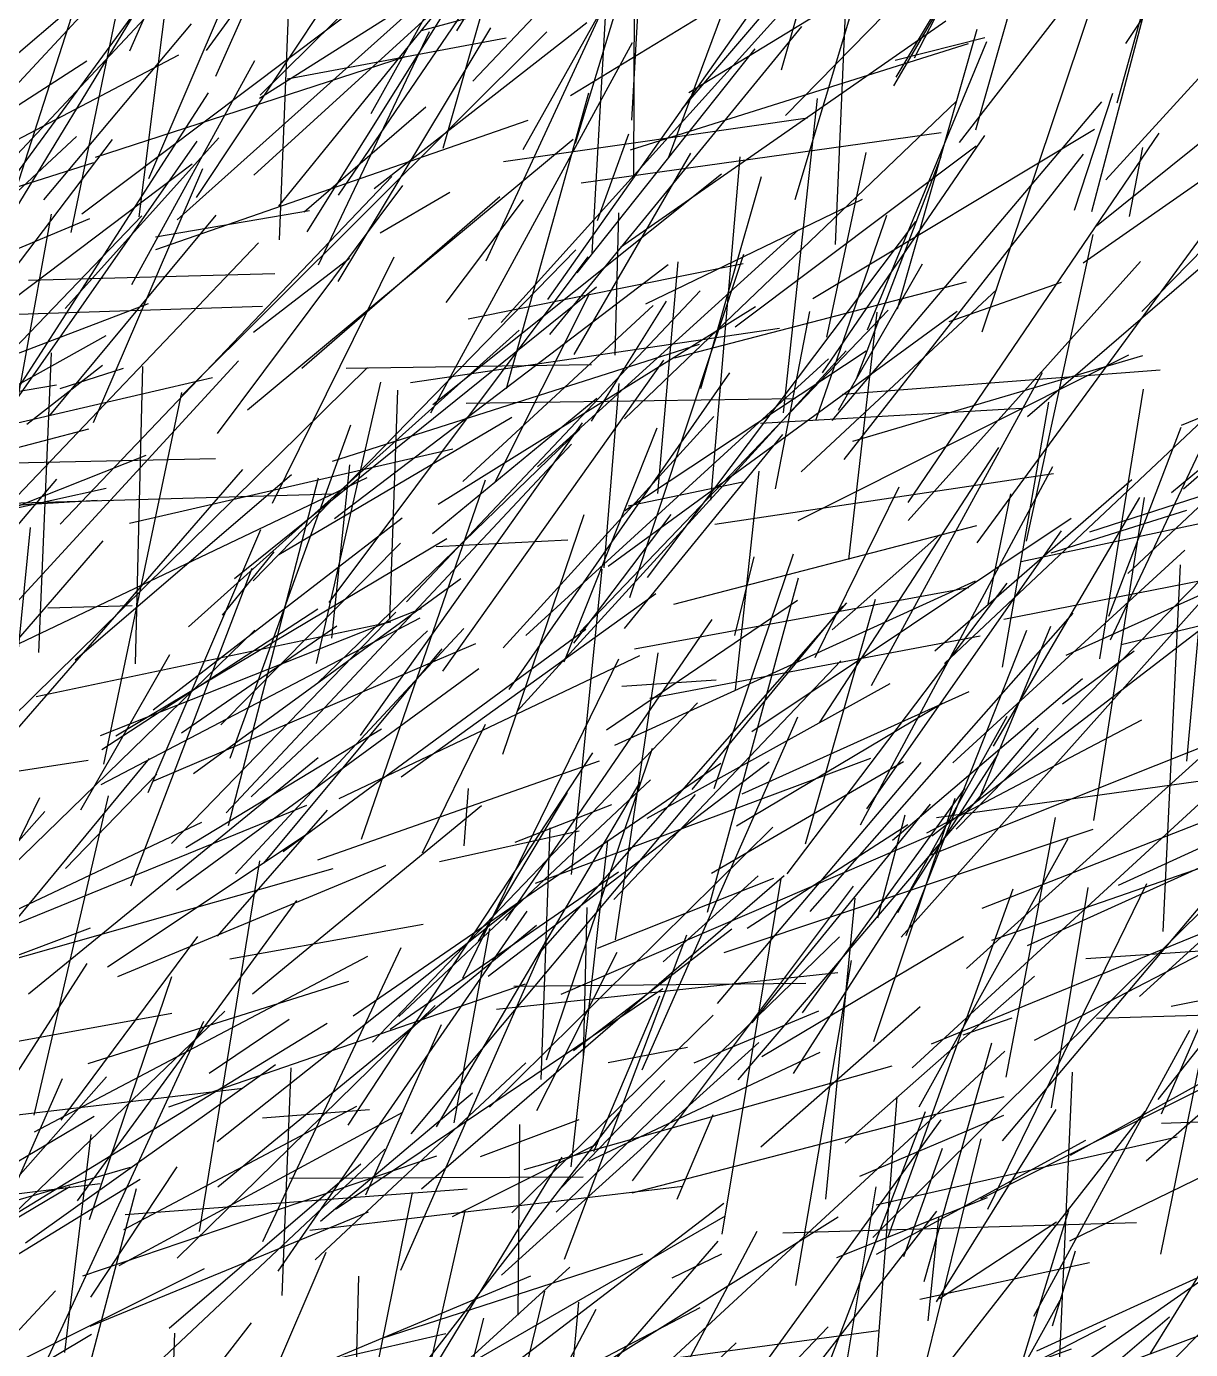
# Model space of a CAD drawing. Header units: metres. Extents: x 0 to 1019, y 0 to 619.
# Drawn here: x 455.4 to 517.8, y 149.5 to 220.4 of the extents above; entities that cross this region are included whole.
import ezdxf

# ---------------------------------------------------------------- set-up
doc = ezdxf.new("R2010")
doc.units = ezdxf.units.M

msp = doc.modelspace()

# ---------------------------------------------------------------- linework, layer by layer
at = {"color": 205}
for p, q in [((478.474, 220.189), (490.619, 240.046)), ((468.053, 161.961), (473.785, 162.405)), ((475.63, 147.343), (487.29, 162.387))]:
    msp.add_line(p, q, dxfattribs=at)
at = {"color": 58}
for p, q in [((460.953, 219.109), (469.411, 238.568)), ((491.548, 201.025), (494.798, 212.393)), ((487.647, 194.74), (493.791, 196.036))]:
    msp.add_line(p, q, dxfattribs=at)
at = {"color": 195}
for p, q in [((465.064, 219.139), (479.095, 238.429)), ((457.228, 201.032), (460.606, 202.125)), ((475.369, 167.385), (488.847, 180.067))]:
    msp.add_line(p, q, dxfattribs=at)
at = {"color": 93}
for p, q in [((479.328, 217.485), (497.647, 236.885)), ((513.239, 212.203), (525.487, 225.596))]:
    msp.add_line(p, q, dxfattribs=at)
at = {"color": 34}
for p, q in [((501.886, 217.247), (513.106, 236.487)), ((468.931, 210.8), (477.122, 220.862)), ((465.92, 188.888), (468.686, 192.275))]:
    msp.add_line(p, q, dxfattribs=at)
at = {"color": 70}
for p, q in [((495.869, 218.107), (500.967, 235.911)), ((467.602, 212.462), (484.32, 227.713)), ((502.653, 194.914), (516.111, 214.705)), ((472.719, 133.523), (473.221, 153.474))]:
    msp.add_line(p, q, dxfattribs=at)
at = {"color": 23}
for p, q in [((513.856, 216.326), (519.132, 235.329)), ((490.142, 202.667), (505.776, 206.74)), ((493.76, 179.314), (505.931, 184.797)), ((482.759, 162.35), (487.068, 170.831))]:
    msp.add_line(p, q, dxfattribs=at)
at = {"color": 225}
for p, q in [((465.554, 217.755), (473.306, 235.135)), ((446.627, 199.423), (457.021, 201.232))]:
    msp.add_line(p, q, dxfattribs=at)
at = {"color": 47}
for p, q in [((467.942, 216.743), (485.085, 233.724)), ((512.388, 193.346), (520.256, 195.905)), ((455.357, 155.26), (468.757, 164.812)), ((510.388, 150.823), (511.616, 154.834))]:
    msp.add_line(p, q, dxfattribs=at)
at = {"color": 150}
for p, q in [((473.888, 215.76), (483.754, 233.506)), ((492.073, 195.053), (493.661, 213.434)), ((481.272, 184.913), (493.102, 201.875)), ((483.278, 165.059), (488.948, 181.762))]:
    msp.add_line(p, q, dxfattribs=at)
at = {"color": 109}
for p, q in [((490.55, 216.011), (504.724, 232.618)), ((462.205, 183.809), (475.55, 194.109))]:
    msp.add_line(p, q, dxfattribs=at)
at = {"color": 229}
for p, q in [((496.089, 215.652), (511.984, 231.899)), ((497.902, 183.124), (507.515, 197.876)), ((516.054, 162.938), (529.487, 180.002)), ((500.761, 155.542), (520.436, 175.122)), ((516.192, 154.661), (518.265, 164.827)), ((458.869, 152.35), (463.489, 159.343))]:
    msp.add_line(p, q, dxfattribs=at)
at = {"color": 243}
for p, q in [((502.014, 217.698), (510.518, 231.957)), ((448.003, 164.287), (462.008, 181.201)), ((488.121, 147.325), (507.842, 165.529))]:
    msp.add_line(p, q, dxfattribs=at)
at = {"color": 242}
for p, q in [((502.99, 218.75), (509.368, 231.098)), ((481.14, 201.036), (485.538, 216.864)), ((477.367, 192.57), (484.428, 192.923)), ((505.049, 180.978), (517.474, 192.366)), ((455.843, 161.212), (473.699, 170.626))]:
    msp.add_line(p, q, dxfattribs=at)
at = {"color": 80}
for p, q in [((506.285, 214.88), (510.751, 230.635)), ((487.778, 213.813), (505.895, 219.514)), ((457.22, 193.768), (474.994, 212.393)), ((460.632, 155.981), (473.108, 162.591))]:
    msp.add_line(p, q, dxfattribs=at)
at = {"color": 21}
for p, q in [((496.591, 211.147), (502.177, 229.769)), ((444.259, 208.75), (463.571, 218.898)), ((507.144, 171.484), (523.618, 177.186))]:
    msp.add_line(p, q, dxfattribs=at)
at = {"color": 179}
for p, q in [((505.413, 214.203), (517.261, 229.52)), ((464.099, 188.267), (481.815, 204.157)), ((480.948, 187.143), (492.238, 199.531)), ((514.416, 191.115), (521.617, 197.883)), ((456.551, 189.283), (461.085, 189.396)), ((484.069, 168.587), (503.866, 177.11))]:
    msp.add_line(p, q, dxfattribs=at)
at = {"color": 2}
for p, q in [((467.895, 216.579), (486.617, 228.432)), ((468.963, 208.996), (469.712, 227.691)), ((470.168, 202.117), (480.774, 211.32)), ((486.485, 182.751), (496.732, 189.695)), ((505.593, 166.409), (508.23, 167.319)), ((503.718, 151.09), (504.299, 156.619))]:
    msp.add_line(p, q, dxfattribs=at)
at = {"color": 17}
for p, q in [((461.964, 212.276), (468.777, 228.123)), ((475.473, 153.803), (483.301, 171.559)), ((469.5, 158.727), (485.24, 158.806))]:
    msp.add_line(p, q, dxfattribs=at)
at = {"color": 166}
for p, q in [((464.524, 211.254), (475.638, 227.984)), ((462.336, 209.16), (470.587, 210.558)), ((504.605, 186.297), (519.426, 200.27))]:
    msp.add_line(p, q, dxfattribs=at)
at = {"color": 78}
for p, q in [((470.447, 209.42), (482.192, 228.175)), ((481.7, 183.746), (499.33, 203.05))]:
    msp.add_line(p, q, dxfattribs=at)
at = {"color": 118}
for p, q in [((472.126, 211.384), (483.403, 227.944)), ((506.621, 204.072), (512.86, 222.642))]:
    msp.add_line(p, q, dxfattribs=at)
at = {"color": 117}
for p, q in [((487.845, 215.408), (488.581, 228.122)), ((474.046, 211.749), (485.445, 220.63)), ((461.01, 174.396), (467.5, 191.408)), ((502.861, 164.639), (521.891, 182.148))]:
    msp.add_line(p, q, dxfattribs=at)
at = {"color": 254}
msp.add_line((489.816, 213.383), (495.218, 227.961), dxfattribs=at)
at = {"color": 191}
for p, q in [((482.035, 213.838), (488.981, 226.23)), ((465.645, 171.692), (471.541, 178.44))]:
    msp.add_line(p, q, dxfattribs=at)
at = {"color": 103}
for p, q in [((487.956, 212.427), (487.996, 226.246)), ((453.727, 193.744), (456.754, 210.366))]:
    msp.add_line(p, q, dxfattribs=at)
at = {"color": 39}
for p, q in [((512.497, 210.519), (516.669, 226.401)), ((457.513, 175.316), (462.397, 180.366)), ((479.813, 147.488), (492.773, 157.386))]:
    msp.add_line(p, q, dxfattribs=at)
at = {"color": 180}
for p, q in [((484.558, 216.717), (498.899, 225.468)), ((463.495, 154.433), (477.304, 167.971)), ((448.916, 157.148), (459.361, 158.433)), ((462.989, 134.966), (471.476, 154.77))]:
    msp.add_line(p, q, dxfattribs=at)
at = {"color": 48}
for p, q in [((498.759, 208.734), (499.511, 226.039)), ((507.7, 160.728), (520.989, 176.485))]:
    msp.add_line(p, q, dxfattribs=at)
at = {"color": 196}
for p, q in [((490.896, 216.877), (504.717, 225.314)), ((485.682, 199.27), (489.714, 205.714))]:
    msp.add_line(p, q, dxfattribs=at)
at = {"color": 232}
for p, q in [((451.273, 207.621), (463.765, 224.635)), ((487.453, 188.165), (495.937, 198.557))]:
    msp.add_line(p, q, dxfattribs=at)
at = {"color": 1}
for p, q in [((452.98, 211.507), (465.193, 224.535)), ((501.95, 218.62), (506.766, 219.831)), ((446.156, 183.358), (457.04, 196.178)), ((486.58, 164.916), (490.832, 165.747))]:
    msp.add_line(p, q, dxfattribs=at)
at = {"color": 209}
for p, q in [((453.058, 206.126), (459.012, 224.63)), ((488.607, 205.557), (500.205, 211.171))]:
    msp.add_line(p, q, dxfattribs=at)
at = {"color": 75}
for p, q in [((483.356, 205.801), (496.183, 223.975)), ((500.345, 145.634), (511.414, 149.577))]:
    msp.add_line(p, q, dxfattribs=at)
at = {"color": 161}
for p, q in [((484.83, 214.172), (487.902, 224.276)), ((484.617, 174.988), (486.26, 191.355))]:
    msp.add_line(p, q, dxfattribs=at)
at = {"color": 40}
for p, q in [((514.314, 219.512), (517.73, 224.66)), ((485.131, 212.038), (504.42, 214.735)), ((489.244, 195.411), (490.328, 207.809))]:
    msp.add_line(p, q, dxfattribs=at)
at = {"color": 247}
msp.add_line((450.97, 215.576), (460.164, 223.454), dxfattribs=at)
at = {"color": 36}
for p, q in [((451.404, 205.022), (462.836, 223.773)), ((463.945, 176.438), (474.439, 182.791)), ((458.786, 156.516), (463.194, 169.524)), ((504.165, 152.094), (510.592, 162.414))]:
    msp.add_line(p, q, dxfattribs=at)
at = {"color": 136}
for p, q in [((458.383, 210.387), (475.527, 223.283)), ((475.779, 189.605), (491.501, 206.253)), ((507.23, 181.871), (515.059, 195.186)), ((502.675, 144.979), (506.564, 160.832))]:
    msp.add_line(p, q, dxfattribs=at)
at = {"color": 228}
for p, q in [((480.037, 207.871), (487.208, 223.347)), ((502.54, 171.719), (509.008, 188.086)), ((488.403, 164.535), (496.747, 183.434))]:
    msp.add_line(p, q, dxfattribs=at)
at = {"color": 219}
msp.add_line((476.584, 220.211), (486.841, 222.991), dxfattribs=at)
at = {"color": 64}
msp.add_line((446.294, 208.064), (459.499, 222.254), dxfattribs=at)
at = {"color": 134}
for p, q in [((461.449, 210.231), (462.934, 221.984)), ((459.004, 199.204), (464.856, 212.81)), ((482.679, 174.532), (500.645, 181.22))]:
    msp.add_line(p, q, dxfattribs=at)
at = {"color": 24}
for p, q in [((477.739, 213.906), (480.152, 222.383)), ((472.538, 202.115), (485.696, 202.322)), ((477.726, 185.878), (489.557, 202.542)), ((441.951, 162.138), (456.396, 178.377)), ((509.39, 151.332), (517.752, 166.662))]:
    msp.add_line(p, q, dxfattribs=at)
at = {"color": 207}
for p, q in [((485.725, 208.275), (486.495, 221.894)), ((459.749, 170.04), (470.668, 177.315))]:
    msp.add_line(p, q, dxfattribs=at)
at = {"color": 201}
for p, q in [((457.816, 209.387), (460.301, 221.458)), ((509.056, 199.529), (520.261, 209.191)), ((500.434, 178.508), (510.875, 193.405)), ((477.38, 161.48), (488.293, 179.934)), ((470.59, 155.934), (490.582, 158.307)), ((453.939, 147.416), (458.895, 150.365))]:
    msp.add_line(p, q, dxfattribs=at)
at = {"color": 73}
for p, q in [((463.486, 210.072), (476.442, 221.653)), ((508.994, 192.858), (512.569, 209.277)), ((502.655, 193.959), (515.097, 207.829)), ((460.697, 156.78), (479.022, 158.147))]:
    msp.add_line(p, q, dxfattribs=at)
at = {"color": 50}
msp.add_line((512.751, 209.742), (527.45, 221.58), dxfattribs=at)
at = {"color": 5}
for p, q in [((456.342, 211.13), (464.263, 220.557)), ((483.448, 203.921), (496.952, 220.422)), ((516.32, 171.941), (517.239, 191.588))]:
    msp.add_line(p, q, dxfattribs=at)
at = {"color": 91}
msp.add_line((480.842, 204.567), (495.754, 221.081), dxfattribs=at)
at = {"color": 143}
for p, q in [((487.238, 208.594), (504.664, 220.729)), ((455.927, 184.524), (474.94, 188.522)), ((498.944, 146.29), (500.947, 158.265))]:
    msp.add_line(p, q, dxfattribs=at)
at = {"color": 126}
for p, q in [((463.753, 200.673), (483.29, 220.13)), ((471.777, 187.649), (472.744, 196.942))]:
    msp.add_line(p, q, dxfattribs=at)
at = {"color": 249}
for p, q in [((469.374, 217.612), (481.118, 219.815)), ((511.56, 210.58), (513.617, 216.846)), ((465.834, 183.014), (475.459, 192.738)), ((486.941, 181.916), (506.264, 190.727))]:
    msp.add_line(p, q, dxfattribs=at)
at = {"color": 114}
msp.add_line((471.059, 207.662), (477.017, 220.15), dxfattribs=at)
at = {"color": 26}
for p, q in [((472.121, 206.76), (480.286, 220.341)), ((463.18, 176.648), (475.198, 189.042)), ((492.68, 155.719), (495.847, 174.777))]:
    msp.add_line(p, q, dxfattribs=at)
at = {"color": 199}
msp.add_line((502.088, 205.29), (506.347, 220.27), dxfattribs=at)
at = {"color": 95}
for p, q in [((477.079, 199.729), (487.881, 219.558)), ((466.243, 177.617), (471.059, 196.235)), ((465.208, 164.356), (469.486, 167.237))]:
    msp.add_line(p, q, dxfattribs=at)
at = {"color": 155}
for p, q in [((484.915, 207.23), (494.464, 219.227)), ((445.95, 194.027), (461.598, 210.278)), ((493.37, 187.806), (494.41, 192.016)), ((507.907, 164.141), (510.548, 178.051))]:
    msp.add_line(p, q, dxfattribs=at)
at = {"color": 164}
for p, q in [((500.478, 204.175), (506.865, 219.612)), ((490.007, 153.394), (492.672, 154.675)), ((501.466, 144.785), (513.241, 150.811))]:
    msp.add_line(p, q, dxfattribs=at)
at = {"color": 185}
for p, q in [((515.171, 205.145), (528.811, 219.116)), ((495.538, 195.65), (497.384, 205.146)), ((459.422, 179.818), (476.512, 188.743))]:
    msp.add_line(p, q, dxfattribs=at)
at = {"color": 137}
for p, q in [((447.787, 211.576), (458.648, 218.584)), ((472.916, 167.425), (492.614, 180.966))]:
    msp.add_line(p, q, dxfattribs=at)
at = {"color": 28}
for p, q in [((459.113, 213.418), (475.716, 218.816)), ((484.245, 154.387), (490.79, 171.761))]:
    msp.add_line(p, q, dxfattribs=at)
at = {"color": 163}
for p, q in [((461.052, 206.596), (467.641, 218.608)), ((447.703, 161.261), (467.005, 163.547)), ((474.02, 147.722), (476.093, 157.951))]:
    msp.add_line(p, q, dxfattribs=at)
at = {"color": 244}
for p, q in [((512.03, 207.767), (525.807, 217.375)), ((464.357, 180.404), (478.686, 190.852)), ((455.521, 168.598), (471.039, 181.264)), ((481.751, 151.389), (481.841, 161.601))]:
    msp.add_line(p, q, dxfattribs=at)
at = {"color": 105}
for p, q in [((453.961, 199.511), (465.166, 216.876)), ((508.704, 191.758), (527.619, 195.806)), ((484.591, 159.333), (486.567, 176.818)), ((509.552, 149.478), (527.665, 157.732))]:
    msp.add_line(p, q, dxfattribs=at)
at = {"color": 192}
msp.add_line((487.448, 199.41), (505.267, 216.437), dxfattribs=at)
at = {"color": 206}
for p, q in [((495.979, 199.717), (497.8, 216.56)), ((499.886, 201.544), (504.417, 213.459))]:
    msp.add_line(p, q, dxfattribs=at)
at = {"color": 32}
msp.add_line((498.589, 199.311), (513.024, 216.38), dxfattribs=at)
at = {"color": 236}
for p, q in [((470.298, 210.5), (476.81, 216.109)), ((504.325, 152.289), (510.594, 156.386))]:
    msp.add_line(p, q, dxfattribs=at)
at = {"color": 131}
for p, q in [((480.976, 213.196), (497.263, 215.526)), ((459.446, 181.684), (471.026, 189.221)), ((473.458, 142.325), (484.112, 159.85))]:
    msp.add_line(p, q, dxfattribs=at)
at = {"color": 221}
for p, q in [((462.343, 208.471), (482.296, 215.41)), ((475.999, 201.355), (495.769, 204.252)), ((483.791, 156.911), (498.973, 171.647))]:
    msp.add_line(p, q, dxfattribs=at)
at = {"color": 241}
for p, q in [((497.544, 205.846), (512.646, 214.922)), ((458.716, 164.874), (472.679, 169.279)), ((500.954, 154.663), (512.177, 160.757))]:
    msp.add_line(p, q, dxfattribs=at)
at = {"color": 187}
for p, q in [((442.156, 199.731), (458.092, 214.522)), ((488.693, 190.905), (503.058, 209.977))]:
    msp.add_line(p, q, dxfattribs=at)
at = {"color": 138}
for p, q in [((447.725, 198.14), (460.015, 214.372)), ((486.882, 173.653), (499.051, 186.445)), ((494.807, 165.24), (505.622, 171.665))]:
    msp.add_line(p, q, dxfattribs=at)
at = {"color": 85}
for p, q in [((451.588, 195.747), (464.562, 214.275)), ((493.383, 204.34), (506.299, 214.029)), ((480.551, 196.068), (485.549, 206.027)), ((494.287, 182.651), (511.385, 194.086)), ((455.827, 162.104), (459.803, 179.214))]:
    msp.add_line(p, q, dxfattribs=at)
at = {"color": 176}
for p, q in [((457.495, 205.311), (465.719, 214.457)), ((442.375, 189.742), (461.829, 197.456))]:
    msp.add_line(p, q, dxfattribs=at)
at = {"color": 224}
for p, q in [((467.25, 199.89), (484.709, 214.379)), ((497.733, 199.375), (501.509, 210.322)), ((516.764, 195.461), (530.358, 206.776)), ((468.938, 192.131), (481.428, 199.493))]:
    msp.add_line(p, q, dxfattribs=at)
at = {"color": 65}
for p, q in [((486.001, 210.02), (487.687, 214.669)), ((477.552, 175.684), (485.032, 177.328))]:
    msp.add_line(p, q, dxfattribs=at)
at = {"color": 52}
for p, q in [((498.064, 201.876), (506.767, 214.582)), ((509.417, 166.112), (521.924, 172.591)), ((460.373, 154.041), (475.572, 162.266))]:
    msp.add_line(p, q, dxfattribs=at)
at = {"color": 88}
for p, q in [((484.763, 202.857), (491.012, 213.636)), ((499.218, 197.22), (512.055, 213.586))]:
    msp.add_line(p, q, dxfattribs=at)
at = {"color": 174}
for p, q in [((498.304, 203.78), (500.397, 213.673)), ((468.128, 175.597), (477.691, 187.078))]:
    msp.add_line(p, q, dxfattribs=at)
at = {"color": 31}
for p, q in [((514.504, 210.237), (515.231, 213.937)), ((478.797, 196.047), (488.999, 205.472)), ((480.943, 181.445), (485.295, 194.282)), ((481.105, 172.526), (492.16, 188.646)), ((493.539, 163.991), (509.629, 182.829)), ((497.001, 167.587), (505.712, 179.626)), ((439.422, 164.826), (458.838, 172.133)), ((481.525, 169.011), (497.18, 169.172)), ((491.189, 164.904), (497.861, 167.684))]:
    msp.add_line(p, q, dxfattribs=at)
at = {"color": 68}
for p, q in [((452.475, 204.154), (464.285, 213.057)), ((465.676, 158.26), (482.742, 172.286)), ((509.227, 146.88), (525.125, 158.003)), ((476.635, 146.896), (478.919, 156.983))]:
    msp.add_line(p, q, dxfattribs=at)
at = {"color": 141}
msp.add_line((454.032, 211.551), (459.026, 213.127), dxfattribs=at)
at = {"color": 18}
for p, q in [((477.182, 200.171), (492.645, 212.531)), ((510.326, 162.492), (512.299, 174.305)), ((500.944, 157.299), (517.06, 160.944))]:
    msp.add_line(p, q, dxfattribs=at)
at = {"color": 94}
for p, q in [((465.646, 198.62), (475.574, 211.898)), ((451.526, 172.404), (467.647, 188.082))]:
    msp.add_line(p, q, dxfattribs=at)
at = {"color": 194}
for p, q in [((474.358, 209.368), (478.094, 211.553)), ((500.694, 185.113), (509.86, 201.877)), ((494.754, 160.41), (503.303, 167.926))]:
    msp.add_line(p, q, dxfattribs=at)
at = {"color": 57}
for p, q in [((477.894, 205.632), (482.037, 211.141)), ((497.407, 173.021), (511.498, 188.985)), ((487.318, 185.084), (492.368, 185.429))]:
    msp.add_line(p, q, dxfattribs=at)
at = {"color": 151}
for p, q in [((506.347, 192.758), (519.442, 210.622)), ((461.94, 179.395), (467.976, 193.479)), ((456.386, 148.688), (464.916, 167.146)), ((444.131, 146.586), (459.705, 164.151))]:
    msp.add_line(p, q, dxfattribs=at)
at = {"color": 82}
for p, q in [((438.915, 201.815), (458.808, 210.14)), ((466.556, 190.844), (485.948, 206.466))]:
    msp.add_line(p, q, dxfattribs=at)
at = {"color": 248}
for p, q in [((456.666, 199.578), (465.571, 210.309)), ((445.903, 150.413), (458.664, 170.224))]:
    msp.add_line(p, q, dxfattribs=at)
at = {"color": 74}
for p, q in [((486.964, 202.819), (487.151, 210.438)), ((481.594, 176.723), (486.786, 178.743))]:
    msp.add_line(p, q, dxfattribs=at)
at = {"color": 167}
for p, q in [((482.802, 196.839), (496.776, 209.523)), ((480.874, 153.531), (494.656, 165.992)), ((444.662, 150.503), (457.731, 158.281))]:
    msp.add_line(p, q, dxfattribs=at)
at = {"color": 112}
for p, q in [((449.213, 189.278), (467.838, 208.835)), ((442.914, 194.703), (458.753, 198.87)), ((459.378, 182.437), (476.573, 189.235))]:
    msp.add_line(p, q, dxfattribs=at)
at = {"color": 203}
msp.add_line((467.564, 190.728), (484.848, 208.462), dxfattribs=at)
at = {"color": 233}
for p, q in [((467.584, 204.048), (472.72, 208.004)), ((455.427, 199.12), (459.488, 202.274)), ((506.946, 189.468), (508.161, 195.379))]:
    msp.add_line(p, q, dxfattribs=at)
at = {"color": 96}
for p, q in [((468.597, 194.883), (475.11, 208.073)), ((490.271, 157.595), (492.202, 162.136))]:
    msp.add_line(p, q, dxfattribs=at)
at = {"color": 115}
for p, q in [((471.641, 189.56), (485.507, 208.081)), ((451.555, 198.4), (465.379, 201.61)), ((470.99, 185.222), (485.063, 198.844)), ((441.317, 191.627), (459.683, 195.689))]:
    msp.add_line(p, q, dxfattribs=at)
at = {"color": 165}
for p, q in [((471.914, 194.064), (489.796, 207.666)), ((453.737, 174.532), (455.63, 193.575)), ((462.24, 180.01), (479.49, 187.372)), ((494.035, 172.124), (502.632, 177.667)), ((515.642, 149.331), (524.177, 163.149))]:
    msp.add_line(p, q, dxfattribs=at)
at = {"color": 116}
for p, q in [((479.087, 204.755), (493.818, 207.733)), ((463.034, 162.551), (482.144, 169.13))]:
    msp.add_line(p, q, dxfattribs=at)
at = {"color": 170}
for p, q in [((487.734, 189.837), (493.854, 208.226)), ((480.242, 140.565), (483.186, 152.666))]:
    msp.add_line(p, q, dxfattribs=at)
at = {"color": 69}
for p, q in [((498.925, 199.866), (503.424, 207.711)), ((491.896, 172.974), (496.778, 190.888)), ((472.168, 179.062), (488.281, 186.731))]:
    msp.add_line(p, q, dxfattribs=at)
at = {"color": 156}
for p, q in [((455.529, 206.836), (468.718, 207.193)), ((488.671, 178.012), (501.682, 185.217)), ((476.575, 158.162), (496.016, 174.933))]:
    msp.add_line(p, q, dxfattribs=at)
at = {"color": 178}
for p, q in [((517.299, 199.062), (537.161, 207.289)), ((514.986, 149.08), (527.104, 153.618))]:
    msp.add_line(p, q, dxfattribs=at)
at = {"color": 213}
for p, q in [((496.919, 196.573), (507.396, 206.332)), ((478.332, 161.689), (480.241, 172.108))]:
    msp.add_line(p, q, dxfattribs=at)
at = {"color": 238}
for p, q in [((504.85, 204.619), (510.876, 206.732)), ((482.168, 187.801), (498.393, 202.609)), ((482.996, 164.021), (483.468, 177.5))]:
    msp.add_line(p, q, dxfattribs=at)
at = {"color": 145}
for p, q in [((444.462, 198.92), (461.946, 205.587)), ((453.663, 186.724), (473.663, 196.269)), ((503.92, 177.063), (522.344, 191.227)), ((484.716, 165.573), (493.205, 172.091)), ((516.221, 161.673), (524.186, 161.942))]:
    msp.add_line(p, q, dxfattribs=at)
at = {"color": 54}
for p, q in [((452.866, 204.949), (468.057, 205.437)), ((449.699, 170.661), (464.814, 177.79)), ((481.417, 156.879), (492.215, 167.466))]:
    msp.add_line(p, q, dxfattribs=at)
at = {"color": 147}
for p, q in [((477.477, 194.828), (494.482, 205.42)), ((512.924, 186.548), (515.27, 200.989))]:
    msp.add_line(p, q, dxfattribs=at)
at = {"color": 45}
for p, q in [((485.058, 187.97), (501.577, 205.22)), ((484.99, 137.849), (494.56, 155.892))]:
    msp.add_line(p, q, dxfattribs=at)
at = {"color": 251}
for p, q in [((486.582, 191.519), (505.283, 205.171)), ((473.365, 176.886), (480.013, 196.141)), ((460.205, 182.414), (477.934, 193))]:
    msp.add_line(p, q, dxfattribs=at)
at = {"color": 92}
for p, q in [((499.478, 191.865), (501.002, 205.125)), ((503.51, 153.183), (507.143, 165.981))]:
    msp.add_line(p, q, dxfattribs=at)
at = {"color": 159}
msp.add_line((513.488, 187.562), (521.637, 204.795), dxfattribs=at)
at = {"color": 72}
for p, q in [((446.576, 196.554), (459.683, 203.86)), ((477.774, 136.165), (485.929, 151.714))]:
    msp.add_line(p, q, dxfattribs=at)
at = {"color": 44}
for p, q in [((456.085, 186.887), (456.764, 202.948)), ((482.088, 159.198), (501.795, 164.749))]:
    msp.add_line(p, q, dxfattribs=at)
at = {"color": 129}
msp.add_line((471.804, 197.136), (491.476, 203.403), dxfattribs=at)
at = {"color": 13}
for p, q in [((487.474, 194.488), (500.396, 203.044)), ((506.924, 157.058), (515.436, 174.511))]:
    msp.add_line(p, q, dxfattribs=at)
at = {"color": 142}
for p, q in [((496.763, 193.957), (514.477, 202.835)), ((448.896, 151.219), (466.049, 167.67))]:
    msp.add_line(p, q, dxfattribs=at)
at = {"color": 144}
for p, q in [((499.688, 198.204), (515.228, 202.803)), ((470.955, 186.291), (474.407, 201.375))]:
    msp.add_line(p, q, dxfattribs=at)
at = {"color": 157}
for p, q in [((449.363, 183.584), (466.772, 202.502)), ((452.414, 171.352), (470.443, 178.715))]:
    msp.add_line(p, q, dxfattribs=at)
at = {"color": 22}
for p, q in [((454.576, 183.333), (473.678, 202.147)), ((479.63, 171.431), (484.399, 179.38)), ((516.227, 162.167), (523.957, 179.974)), ((465.055, 136.228), (484.527, 153.956))]:
    msp.add_line(p, q, dxfattribs=at)
at = {"color": 49}
for p, q in [((461.254, 186.274), (461.646, 202.202)), ((466.337, 181.23), (472.798, 199.084)), ((451.979, 196.985), (465.547, 197.282)), ((511.316, 155.374), (526.306, 162.655))]:
    msp.add_line(p, q, dxfattribs=at)
at = {"color": 98}
for p, q in [((499.13, 200.727), (516.161, 202.029)), ((498.577, 188.096), (504.334, 193.187))]:
    msp.add_line(p, q, dxfattribs=at)
at = {"color": 197}
for p, q in [((486.371, 191.421), (487.175, 201.298)), ((485.56, 159.649), (497.938, 165.485))]:
    msp.add_line(p, q, dxfattribs=at)
at = {"color": 234}
for p, q in [((459.553, 180.897), (463.741, 200.807)), ((489.529, 170.313), (494.617, 174.924)), ((515.4, 159.663), (529.172, 171.751))]:
    msp.add_line(p, q, dxfattribs=at)
at = {"color": 108}
for p, q in [((474.885, 188.667), (475.312, 200.935)), ((466.611, 175.034), (478.842, 188.181)), ((501.819, 176.839), (512.003, 185.491))]:
    msp.add_line(p, q, dxfattribs=at)
at = {"color": 230}
for p, q in [((517.4, 195.651), (523.563, 201.053)), ((470.547, 148.515), (482.433, 153.487))]:
    msp.add_line(p, q, dxfattribs=at)
at = {"color": 127}
for p, q in [((477.162, 193.27), (485.966, 200.505)), ((507.788, 188.68), (525.417, 192.12)), ((451.585, 154.843), (471.532, 167.038)), ((471.172, 156.431), (479.312, 163.292))]:
    msp.add_line(p, q, dxfattribs=at)
at = {"color": 184}
msp.add_line((478.965, 200.244), (496.605, 200.496), dxfattribs=at)
at = {"color": 250}
for p, q in [((494.749, 199.173), (508.735, 199.97)), ((449.874, 165.162), (463.196, 167.56))]:
    msp.add_line(p, q, dxfattribs=at)
at = {"color": 188}
for p, q in [((507.714, 186.102), (510.198, 200.292)), ((503.903, 165.916), (520.359, 172.668)), ((475.054, 143.221), (491.507, 151.797))]:
    msp.add_line(p, q, dxfattribs=at)
at = {"color": 214}
for p, q in [((473.314, 182.449), (485.205, 199.183)), ((452.931, 194.673), (459.195, 195.054))]:
    msp.add_line(p, q, dxfattribs=at)
at = {"color": 107}
for p, q in [((484.216, 186.384), (489.213, 198.916)), ((485.254, 165.186), (485.452, 173.224))]:
    msp.add_line(p, q, dxfattribs=at)
at = {"color": 169}
for p, q in [((513.399, 188.836), (517.284, 198.952)), ((456.855, 141.384), (461.314, 158.18))]:
    msp.add_line(p, q, dxfattribs=at)
at = {"color": 33}
for p, q in [((460.927, 193.808), (478.255, 197.798)), ((466.12, 178.293), (484.617, 198.05)), ((482.292, 146.275), (498.906, 156.661)), ((475.842, 135.287), (479.926, 151.225))]:
    msp.add_line(p, q, dxfattribs=at)
at = {"color": 53}
msp.add_line((452.075, 179.519), (467.015, 196.696), dxfattribs=at)
at = {"color": 198}
for p, q in [((458.024, 186.485), (469.61, 196.414)), ((488.817, 184.449), (506.52, 187.787))]:
    msp.add_line(p, q, dxfattribs=at)
at = {"color": 86}
msp.add_line((492.296, 193.76), (510.433, 196.469), dxfattribs=at)
at = {"color": 149}
for p, q in [((493.401, 184.891), (494.666, 196.609)), ((480.227, 162.527), (495.398, 177.532))]:
    msp.add_line(p, q, dxfattribs=at)
at = {"color": 235}
for p, q in [((500.097, 177.662), (510.404, 196.85)), ((467.453, 179.154), (476.903, 188.041))]:
    msp.add_line(p, q, dxfattribs=at)
at = {"color": 19}
for p, q in [((497.674, 186.624), (502.177, 195.762)), ((516.744, 167.939), (536.415, 171.82))]:
    msp.add_line(p, q, dxfattribs=at)
at = {"color": 204}
msp.add_line((504.078, 186.977), (514.642, 196.157), dxfattribs=at)
at = {"color": 119}
for p, q in [((505.22, 177.431), (523.528, 196.109)), ((463.728, 182.581), (472.045, 188.318))]:
    msp.add_line(p, q, dxfattribs=at)
at = {"color": 212}
msp.add_line((453.275, 194.86), (471.86, 195.381), dxfattribs=at)
at = {"color": 153}
msp.add_line((512.6, 177.886), (515.325, 195.194), dxfattribs=at)
at = {"color": 4}
for p, q in [((484.74, 187.387), (489.96, 194.271)), ((503.876, 176.04), (521.242, 182.967)), ((499.274, 160.596), (509.415, 169.55)), ((503.282, 152.252), (512.375, 154.207))]:
    msp.add_line(p, q, dxfattribs=at)
at = {"color": 168}
for p, q in [((510.322, 192.222), (517.582, 194.506)), ((480.155, 169.545), (495.211, 181.025))]:
    msp.add_line(p, q, dxfattribs=at)
at = {"color": 106}
for p, q in [((490.106, 189.484), (506.329, 193.694)), ((510.921, 184.132), (514.754, 186.976)), ((513.921, 174.42), (524.934, 179.483)), ((484.088, 158.23), (489.613, 163.957))]:
    msp.add_line(p, q, dxfattribs=at)
at = {"color": 25}
for p, q in [((445.791, 177.004), (459.522, 192.869)), ((511.128, 186.742), (519.191, 190.372)), ((506.615, 173.195), (522.777, 179.509)), ((509.049, 171.194), (522.145, 177.13)), ((498.246, 157.597), (499.815, 173.718))]:
    msp.add_line(p, q, dxfattribs=at)
at = {"color": 246}
msp.add_line((492.26, 179.597), (496.514, 192.168), dxfattribs=at)
at = {"color": 123}
for p, q in [((514.059, 187.322), (531.642, 191.533)), ((466.316, 170.482), (476.673, 172.338))]:
    msp.add_line(p, q, dxfattribs=at)
at = {"color": 76}
msp.add_line((502.285, 171.64), (519.859, 191.312), dxfattribs=at)
at = {"color": 38}
msp.add_line((475.495, 180.228), (489.136, 190.044), dxfattribs=at)
at = {"color": 231}
for p, q in [((487.99, 187.08), (505.902, 190.364)), ((494.297, 167.047), (503.855, 178.763)), ((512.748, 167.306), (518.758, 167.47))]:
    msp.add_line(p, q, dxfattribs=at)
at = {"color": 171}
for p, q in [((496.165, 175.025), (507.951, 190.6)), ((496.519, 164.338), (507.475, 181.446))]:
    msp.add_line(p, q, dxfattribs=at)
at = {"color": 20}
for p, q in [((517.576, 181.066), (518.41, 190.047)), ((490.058, 149.084), (501.069, 150.57))]:
    msp.add_line(p, q, dxfattribs=at)
at = {"color": 240}
for p, q in [((482.974, 170.875), (499.372, 189.543)), ((502.429, 154.531), (504.489, 160.337))]:
    msp.add_line(p, q, dxfattribs=at)
at = {"color": 97}
for p, q in [((491.08, 179.555), (499.162, 189.373)), ((465.629, 160.691), (481.701, 173.441))]:
    msp.add_line(p, q, dxfattribs=at)
at = {"color": 226}
msp.add_line((497.162, 176.632), (500.906, 189.751), dxfattribs=at)
at = {"color": 190}
for p, q in [((469.163, 176.22), (485.382, 188.132)), ((442.597, 147.086), (461.507, 158.67)), ((505.453, 142.574), (510.887, 152.353))]:
    msp.add_line(p, q, dxfattribs=at)
at = {"color": 46}
for p, q in [((506.428, 178.952), (510.294, 188.289)), ((454.228, 170.32), (471.848, 175.322)), ((458.438, 153.488), (477.407, 159.932)), ((481.66, 133.193), (498.36, 150.772))]:
    msp.add_line(p, q, dxfattribs=at)
at = {"color": 67}
msp.add_line((458.322, 178.467), (463.09, 186.784), dxfattribs=at)
at = {"color": 146}
for p, q in [((478.799, 169.437), (487.145, 186.545)), ((478.235, 156.669), (486.028, 160.586))]:
    msp.add_line(p, q, dxfattribs=at)
at = {"color": 99}
msp.add_line((486.976, 171.487), (489.256, 186.874), dxfattribs=at)
at = {"color": 158}
for p, q in [((463.453, 174.177), (479.657, 186.029)), ((474.901, 166.701), (487.139, 175.144)), ((468.905, 153.747), (482.244, 173.034)), ((505.588, 138.456), (511.254, 157.015))]:
    msp.add_line(p, q, dxfattribs=at)
at = {"color": 211}
for p, q in [((515.055, 168.46), (533.186, 184.98)), ((458.836, 150.791), (473.739, 156.923))]:
    msp.add_line(p, q, dxfattribs=at)
at = {"color": 175}
for p, q in [((473.96, 166.02), (491.368, 184.182)), ((470.891, 154.357), (482.164, 164.9)), ((495.935, 155.804), (514.881, 156.35))]:
    msp.add_line(p, q, dxfattribs=at)
at = {"color": 37}
for p, q in [((493.45, 177.603), (504.499, 184.167)), ((485.819, 160.154), (489.348, 168.49)), ((490.723, 142.93), (504.42, 161.855)), ((498.827, 154.486), (506.911, 157.689)), ((483.342, 134.412), (485.013, 152.089))]:
    msp.add_line(p, q, dxfattribs=at)
at = {"color": 27}
for p, q in [((505.788, 169.962), (521.15, 183.841)), ((497.12, 147.846), (504.189, 156.963))]:
    msp.add_line(p, q, dxfattribs=at)
at = {"color": 110}
for p, q in [((476.636, 176.159), (480.003, 183.049)), ((447.405, 155.159), (459.049, 162.051))]:
    msp.add_line(p, q, dxfattribs=at)
at = {"color": 16}
for p, q in [((502.099, 172.962), (507.967, 183.477)), ((506.308, 142.448), (516.654, 151.3)), ((461.759, 146.738), (477.884, 150.403))]:
    msp.add_line(p, q, dxfattribs=at)
at = {"color": 111}
msp.add_line((503.654, 177.22), (515.18, 183.271), dxfattribs=at)
at = {"color": 8}
for p, q in [((472.652, 161.559), (485.755, 181.517)), ((474.422, 150.132), (488.432, 154.679))]:
    msp.add_line(p, q, dxfattribs=at)
at = {"color": 29}
msp.add_line((443.016, 178.706), (458.729, 181.119), dxfattribs=at)
at = {"color": 140}
msp.add_line((471.029, 175.775), (486.109, 181.081), dxfattribs=at)
at = {"color": 181}
msp.add_line((492.122, 175.061), (502.408, 181.04), dxfattribs=at)
at = {"color": 182}
msp.add_line((492.437, 168.085), (503.358, 180.989), dxfattribs=at)
at = {"color": 208}
msp.add_line((504.173, 178.047), (520.411, 180.311), dxfattribs=at)
at = {"color": 101}
for p, q in [((478.862, 176.535), (479.09, 179.603)), ((489.742, 146.413), (493.43, 149.903))]:
    msp.add_line(p, q, dxfattribs=at)
at = {"color": 7}
msp.add_line((446.924, 160.239), (456.123, 179.121), dxfattribs=at)
at = {"color": 12}
msp.add_line((467.517, 168.595), (479.802, 178.682), dxfattribs=at)
at = {"color": 11}
for p, q in [((476.031, 161.107), (491.26, 179.274)), ((448.758, 144.612), (457.346, 164.059))]:
    msp.add_line(p, q, dxfattribs=at)
at = {"color": 122}
msp.add_line((500.82, 166.054), (505.174, 179.085), dxfattribs=at)
at = {"color": 43}
msp.add_line((501.032, 172.681), (502.488, 178.193), dxfattribs=at)
at = {"color": 186}
msp.add_line((492.795, 170.812), (512.571, 177.417), dxfattribs=at)
at = {"color": 218}
msp.add_line((503.239, 162.552), (511.233, 176.927), dxfattribs=at)
at = {"color": 139}
for p, q in [((460.317, 169.539), (474.664, 175.487)), ((447.674, 145.269), (464.952, 153.889)), ((440.591, 135.134), (456.966, 152.694))]:
    msp.add_line(p, q, dxfattribs=at)
at = {"color": 189}
msp.add_line((464.682, 155.868), (467.926, 175.731), dxfattribs=at)
at = {"color": 252}
msp.add_line((486.008, 171.045), (495.449, 174.796), dxfattribs=at)
at = {"color": 42}
for p, q in [((487.891, 158.582), (499.718, 174.371)), ((456.89, 137.27), (467.465, 150.981))]:
    msp.add_line(p, q, dxfattribs=at)
at = {"color": 90}
msp.add_line((501.583, 155.579), (508.281, 174.228), dxfattribs=at)
at = {"color": 255}
msp.add_line((458.156, 157.506), (469.894, 173.61), dxfattribs=at)
at = {"color": 237}
for p, q in [((457.272, 161.834), (464.592, 171.68)), ((441.097, 153.556), (460.994, 159.316))]:
    msp.add_line(p, q, dxfattribs=at)
at = {"color": 245}
for p, q in [((512.176, 170.486), (532.087, 171.825)), ((463.059, 150.687), (473.332, 159.494))]:
    msp.add_line(p, q, dxfattribs=at)
at = {"color": 87}
msp.add_line((468.075, 155.342), (475.484, 171.092), dxfattribs=at)
at = {"color": 216}
for p, q in [((496.638, 152.986), (499.619, 170.389)), ((496.84, 144.71), (503.578, 162.3))]:
    msp.add_line(p, q, dxfattribs=at)
at = {"color": 41}
for p, q in [((480.594, 167.787), (498.885, 169.741)), ((506.556, 157.625), (526.222, 167.451)), ((487.874, 157.936), (507.796, 163.101))]:
    msp.add_line(p, q, dxfattribs=at)
at = {"color": 124}
msp.add_line((472.004, 157.083), (489.516, 168.888), dxfattribs=at)
at = {"color": 210}
msp.add_line((473.591, 157.841), (477.647, 166.963), dxfattribs=at)
at = {"color": 77}
msp.add_line((511.356, 159.953), (520.778, 165.184), dxfattribs=at)
at = {"color": 193}
msp.add_line((469.112, 152.441), (469.59, 164.633), dxfattribs=at)
at = {"color": 125}
msp.add_line((510.679, 146.801), (511.456, 164.408), dxfattribs=at)
at = {"color": 56}
for p, q in [((500.741, 145.822), (502.07, 163.091)), ((458.921, 145.522), (474.608, 160.279))]:
    msp.add_line(p, q, dxfattribs=at)
at = {"color": 3}
msp.add_line((479.749, 159.893), (485.031, 161.877), dxfattribs=at)
at = {"color": 10}
msp.add_line((500.064, 158.834), (507.784, 162.096), dxfattribs=at)
at = {"color": 222}
msp.add_line((500.497, 143.307), (515.344, 162.296), dxfattribs=at)
at = {"color": 162}
msp.add_line((457.467, 149.386), (458.887, 161.064), dxfattribs=at)
at = {"color": 104}
msp.add_line((478.169, 148.233), (492.86, 156.717), dxfattribs=at)
at = {"color": 183}
msp.add_line((479.183, 140.01), (492.47, 155.356), dxfattribs=at)
at = {"color": 215}
msp.add_line((462.792, 134.837), (463.362, 150.416), dxfattribs=at)
at = {"color": 152}
msp.add_line((502.613, 134.384), (518.69, 150.856), dxfattribs=at)

doc.saveas('drawing.dxf')
